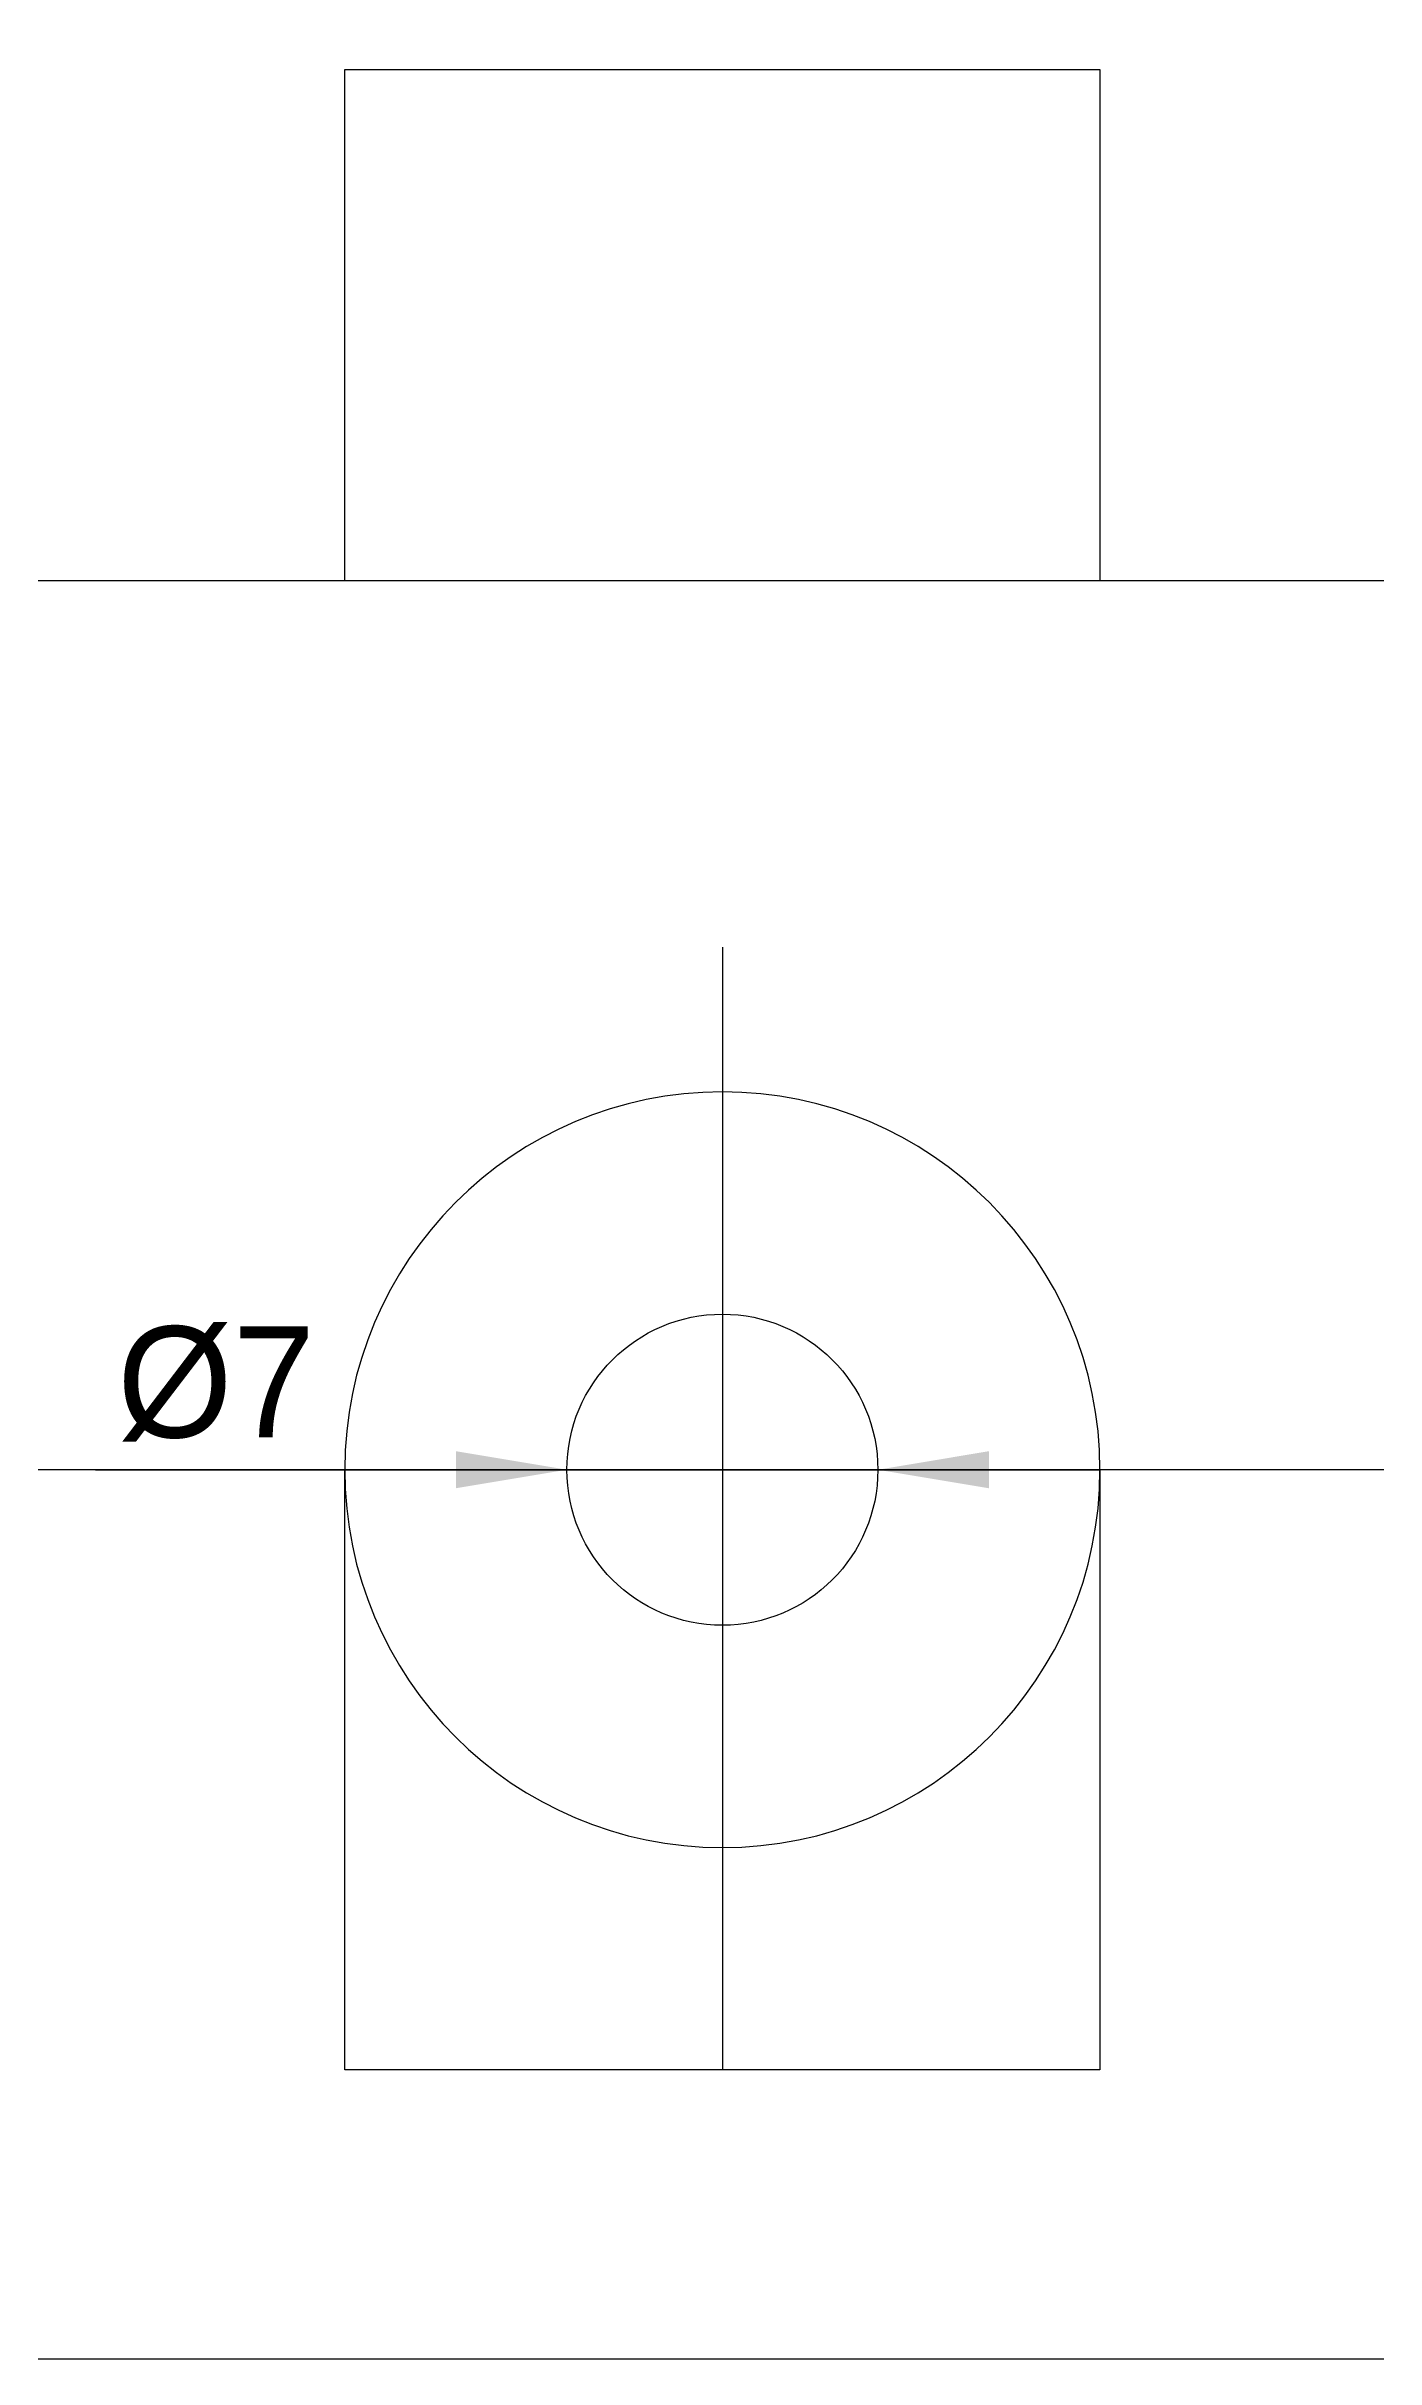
# Model space of a CAD drawing. Extents: x 0 to 200, y -40 to 190.
# Drawn here: x 140.1 to 170.1, y -40 to 12 of the extents above; entities that cross this region are included whole.
import ezdxf

# ---------------------------------------------------------------- set-up
doc = ezdxf.new("R2010")
doc.units = 0
doc.layers.get('DEFPOINTS').update_dxf_attribs({"linetype": 'CONTINUOUS'})
for name, color, linetype in [('ANNOTATION', 7, 'CONTINUOUS'), ('CASE', 7, 'CONTINUOUS'), ('GUIDE', 7, 'CONTINUOUS'), ('HOJO_SEN', 195, 'CONTINUOUS'), ('HOLE', 130, 'CONTINUOUS'), ('VOLUME', 112, 'CONTINUOUS')]:
    doc.layers.add(name, color=color, linetype=linetype)
doc.dimstyles.get("Standard").update_dxf_attribs({"dimtxt": 0.18, "dimasz": 0.18, "dimexe": 0.18, "dimexo": 0.0625, "dimgap": 0.09, "dimtad": 0, "dimtih": 1, "dimtoh": 1, "dimzin": 0, "dimcen": 0.09, "dimazin": 3, "dimtfac": 1, "dimtofl": 0, "dimtmove": 0, "dimatfit": 3})

# ---------------------------------------------------------------- blocks, each defined once
blk = doc.blocks.new('*U3')
at = {"layer": 'VOLUME'}
for points in [[(-8.5, 11), (8.5, 11), (8.5, 22.5), (-8.5, 22.5)], [(8.5, -9), (-8.5, -9), (-8.5, -22.5), (8.5, -22.5)]]:
    blk.add_lwpolyline(points, close=True, dxfattribs=at)
blk.add_circle((0, -9), 8.5, dxfattribs=at)
blk = doc.blocks.new('*U4')
at = {"layer": 'HOJO_SEN', "color": 0, "linetype": 'BYBLOCK'}
blk.add_blockref('*U3', (0, 0), dxfattribs=at)
blk = doc.blocks.new('*U86')
at = {"layer": 'ANNOTATION', "color": 0}
blk.add_text('Ø7', height=2.5, dxfattribs=at).set_placement((141.738, -19.274))
blk = doc.blocks.new('*D45')
at = {"layer": 'ANNOTATION', "color": 0}
for p, q in [((141.254, -20), (149.363, -20)), ((158.863, -20), (151.863, -20)), ((161.363, -20), (163.863, -20))]:
    blk.add_line(p, q, dxfattribs=at)
for points in [[(149.363, -19.583), (149.363, -20.417), (151.863, -20)], [(161.363, -19.583), (161.363, -20.417), (158.863, -20)]]:
    blk.add_solid(points, dxfattribs=at)
at = {"layer": 'DEFPOINTS', "color": 0}
for p in [(151.863, -20), (158.863, -20)]:
    blk.add_point(p, dxfattribs=at)
at = {"layer": 'ANNOTATION'}
blk.add_blockref('*U86', (0, 0), dxfattribs=at)

msp = doc.modelspace()

# ---------------------------------------------------------------- linework, layer by layer
at = {"layer": 'CASE'}
for points in [[(200, 0), (0, 0), (0, 150), (200, 150)], [(200, 0), (0, 0), (0, -40), (200, -40)]]:
    msp.add_lwpolyline(points, close=True, dxfattribs=at)
at = {"layer": 'GUIDE'}
for p, q in [((155.363, -8.245), (155.363, -33.5)), ((184.709, -20), (12.877, -20))]:
    msp.add_line(p, q, dxfattribs=at)
at = {"layer": 'HOJO_SEN'}
msp.add_line((200, -20), (0, -20), dxfattribs=at)
at = {"layer": 'HOLE'}
msp.add_circle((155.363, -20), 3.5, dxfattribs=at)

# ---------------------------------------------------------------- block references
at = {"layer": 'HOJO_SEN', "xscale": -1}
msp.add_blockref('*U4', (155.363, -11), dxfattribs=at)

# ---------------------------------------------------------------- dimensions: what is measured, and where the dimension line sits
at = {"layer": 'ANNOTATION'}
dim = msp.add_diameter_dim_2p(p1=(158.863, -20), p2=(151.863, -20), dimstyle='Standard', dxfattribs=at)
dim.commit()
dim.dimension.update_dxf_attribs({"geometry": '*D45', "text_midpoint": (144.059, -18.029)})

doc.saveas('drawing.dxf')
